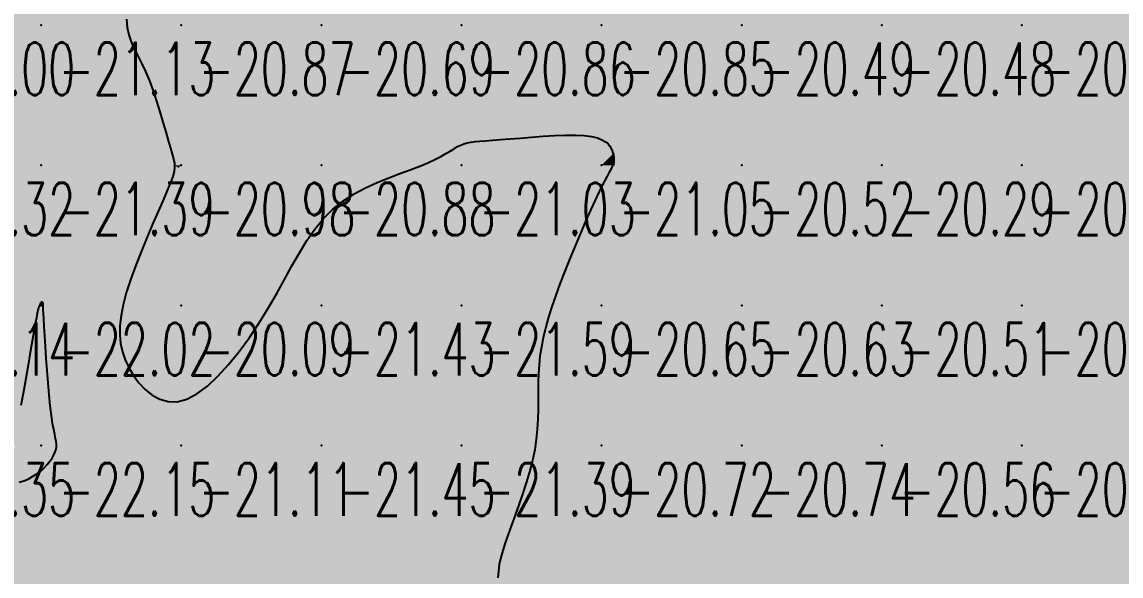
# Model space of a CAD drawing. Header units: millimetres. Extents: x 88261 to 90953, y 390274 to 392322.
# Drawn here: x 89158.9 to 89237.3, y 391067.9 to 391107.5 of the extents above; entities that cross this region are included whole.
import ezdxf
from ezdxf.enums import TextEntityAlignment as Align

# ---------------------------------------------------------------- set-up
doc = ezdxf.new("R2010")
doc.units = ezdxf.units.MM
doc.header["$LTSCALE"] = 25
for name, color, linetype in [('CN_03_00', 7, 'Continuous'), ('COTEAlt', 7, 'Continuous'), ('TN_COLORIAGE', 7, 'Continuous')]:
    doc.layers.add(name, color=color, linetype=linetype)
doc.styles.add('Simplex 1.0', font='Simplex.shx', dxfattribs={"width": 0.99, "height": 2.5})
doc.styles.get("Standard").update_dxf_attribs({"font": 'times.ttf'})

# ---------------------------------------------------------------- blocks, each defined once
blk = doc.blocks.new('COTE')
at = {"color": 0}
blk.add_point((0, 0), dxfattribs=at)
at = {"layer": 'COTEAlt'}
blk.add_attdef('ALT', text='', height=3.75, dxfattribs=at).set_placement((1.25, -1.25), align=Align.TOP_LEFT)

msp = doc.modelspace()

# ---------------------------------------------------------------- linework, layer by layer
at = {"layer": 'CN_03_00', "flags": 128}
for points, elevation in [([(89166.34, 391107.648), (89166.385, 391107.061), (89166.502, 391106.53), (89166.677, 391106.032), (89166.897, 391105.545), (89167.15, 391105.046), (89167.422, 391104.513), (89167.7, 391103.924), (89167.973, 391103.264), (89168.236, 391102.548), (89168.487, 391101.803), (89168.724, 391101.05), (89168.944, 391100.316), (89169.145, 391099.624), (89169.324, 391098.998), (89169.48, 391098.462), (89169.608, 391098.032), (89169.704, 391097.683), (89169.762, 391097.382), (89169.774, 391097.097), (89169.736, 391096.794), (89169.64, 391096.439), (89169.481, 391096.001), (89169.253, 391095.446), (89168.954, 391094.751), (89168.598, 391093.934), (89168.204, 391093.026), (89167.792, 391092.056), (89167.379, 391091.052), (89166.986, 391090.045), (89166.63, 391089.063), (89166.33, 391088.136), (89166.103, 391087.287), (89165.95, 391086.511), (89165.869, 391085.797), (89165.86, 391085.136), (89165.921, 391084.516), (89166.051, 391083.927), (89166.247, 391083.358), (89166.51, 391082.799), (89166.837, 391082.244), (89167.225, 391081.714), (89167.671, 391081.236), (89168.171, 391080.836), (89168.722, 391080.541), (89169.321, 391080.376), (89169.963, 391080.368), (89170.647, 391080.545), (89171.366, 391080.921), (89172.111, 391081.48), (89172.87, 391082.192), (89173.631, 391083.028), (89174.382, 391083.96), (89175.111, 391084.96), (89175.808, 391085.999), (89176.459, 391087.049), (89177.059, 391088.084), (89177.618, 391089.093), (89178.153, 391090.066), (89178.682, 391090.995), (89179.22, 391091.872), (89179.784, 391092.688), (89180.39, 391093.434), (89181.056, 391094.101), (89181.791, 391094.684), (89182.58, 391095.19), (89183.403, 391095.628), (89184.237, 391096.01), (89185.062, 391096.344), (89185.856, 391096.64), (89186.598, 391096.91), (89187.267, 391097.162), (89187.847, 391097.405), (89188.343, 391097.637), (89188.767, 391097.858), (89189.13, 391098.063), (89189.443, 391098.25), (89189.719, 391098.417), (89189.966, 391098.561), (89190.198, 391098.679), (89190.426, 391098.77), (89190.662, 391098.838), (89190.921, 391098.888), (89191.216, 391098.927), (89191.561, 391098.958), (89191.968, 391098.987), (89192.453, 391099.02), (89193.028, 391099.062), (89193.701, 391099.117), (89194.45, 391099.179), (89195.248, 391099.243), (89196.067, 391099.301), (89196.881, 391099.347), (89197.661, 391099.374), (89198.38, 391099.376), (89199.01, 391099.346), (89199.531, 391099.279), (89199.948, 391099.181), (89200.275, 391099.056), (89200.525, 391098.911), (89200.709, 391098.752), (89200.842, 391098.586), (89200.936, 391098.419), (89201.004, 391098.257), (89201.057, 391098.105), (89201.096, 391097.962), (89201.121, 391097.826), (89201.132, 391097.696), (89201.129, 391097.568), (89201.111, 391097.442), (89201.078, 391097.314), (89201.029, 391097.183), (89200.965, 391097.044), (89200.881, 391096.887), (89200.775, 391096.696), (89200.643, 391096.457), (89200.481, 391096.157), (89200.286, 391095.782), (89200.055, 391095.317), (89199.783, 391094.748), (89199.47, 391094.068), (89199.125, 391093.293), (89198.757, 391092.445), (89198.377, 391091.547), (89197.997, 391090.622), (89197.627, 391089.691), (89197.277, 391088.777), (89196.959, 391087.904), (89196.682, 391087.087), (89196.444, 391086.324), (89196.244, 391085.606), (89196.08, 391084.925), (89195.95, 391084.271), (89195.851, 391083.636), (89195.781, 391083.011), (89195.738, 391082.388), (89195.719, 391081.759), (89195.716, 391081.121), (89195.718, 391080.47), (89195.716, 391079.805), (89195.7, 391079.122), (89195.661, 391078.419), (89195.589, 391077.693), (89195.474, 391076.943), (89195.311, 391076.167), (89195.106, 391075.374), (89194.869, 391074.576), (89194.611, 391073.785), (89194.342, 391073.01), (89194.073, 391072.265), (89193.815, 391071.559), (89193.577, 391070.904), (89193.368, 391070.309), (89193.192, 391069.762), (89193.051, 391069.252), (89192.946, 391068.765), (89192.88, 391068.288), (89192.853, 391067.808)], -21), ([(89158.691, 391074.622), (89159.004, 391074.721), (89159.326, 391074.856), (89159.645, 391075.023), (89159.948, 391075.214), (89160.225, 391075.425), (89160.473, 391075.649), (89160.691, 391075.882), (89160.88, 391076.119), (89161.037, 391076.352), (89161.164, 391076.579), (89161.258, 391076.792), (89161.319, 391076.988), (89161.349, 391077.163), (89161.349, 391077.335), (89161.324, 391077.523), (89161.279, 391077.746), (89161.218, 391078.024), (89161.145, 391078.377), (89161.066, 391078.824), (89160.983, 391079.386), (89160.901, 391080.072), (89160.821, 391080.857), (89160.745, 391081.708), (89160.675, 391082.588), (89160.61, 391083.464), (89160.553, 391084.302), (89160.504, 391085.066), (89160.465, 391085.723), (89160.437, 391086.247), (89160.418, 391086.646), (89160.406, 391086.938), (89160.399, 391087.141), (89160.396, 391087.272), (89160.394, 391087.349), (89160.392, 391087.39), (89160.388, 391087.412), (89160.38, 391087.431), (89160.368, 391087.447), (89160.354, 391087.461), (89160.337, 391087.472), (89160.319, 391087.479), (89160.3, 391087.482), (89160.281, 391087.48), (89160.263, 391087.471), (89160.245, 391087.457), (89160.229, 391087.436), (89160.213, 391087.411), (89160.198, 391087.382), (89160.183, 391087.35), (89160.167, 391087.315), (89160.151, 391087.279), (89160.134, 391087.242), (89160.115, 391087.203), (89160.092, 391087.145), (89160.063, 391087.05), (89160.025, 391086.901), (89159.976, 391086.678), (89159.912, 391086.363), (89159.833, 391085.937), (89159.734, 391085.383), (89159.614, 391084.689), (89159.614, 391084.689), (89159.476, 391083.88), (89159.322, 391082.985), (89159.156, 391082.036), (89158.98, 391081.064), (89158.799, 391080.099)], -22)]:
    msp.add_lwpolyline(points, dxfattribs=dict(at, elevation=elevation))
at = {"layer": 'TN_COLORIAGE', "color": 233}
for points in [[(89160.249, 391107.239, -21), (89150.522, 391107.239, -21), (89160.249, 391117.239, -21), (89150.677, 391107.668, -21)], [(89160.249, 391107.239, -21), (89169.161, 391116.152, -21), (89160.249, 391117.239, -21), (89168.619, 391117.239, -21)], [(89165.336, 391107.239, -21.131), (89169.161, 391116.152, -21.131), (89160.249, 391107.239, -21.131)], [(89150.249, 391097.239, -21), (89150.249, 391107.126, -21), (89160.249, 391107.239, -21), (89150.522, 391107.239, -21)], [(89150.249, 391097.239, -21.131), (89160.249, 391097.239, -21.131), (89160.249, 391107.239, -21.131)], [(89160.249, 391097.239, -21), (89167.776, 391104.766, -21), (89160.249, 391107.239, -21), (89165.336, 391107.239, -21)], [(89167.776, 391104.766, -21.386), (89169.761, 391097.239, -21.386), (89160.249, 391097.239, -21.386)], [(89200.249, 391097.239, -21), (89200.249, 391099.758, -21), (89190.249, 391097.239, -21), (89191.918, 391098.909, -21)], [(89201.146, 391098.136, -21.05), (89200.249, 391099.758, -21.05), (89200.249, 391097.239, -21.05)], [(89190.249, 391098.981, -21.03), (89188.276, 391097.239, -21.03), (89190.249, 391097.239, -21.03)], [(89191.918, 391098.909, -21.03), (89190.249, 391098.981, -21.03), (89190.249, 391097.239, -21.03)], [(89201.146, 391098.136, -21.05), (89201.195, 391097.239, -21.05), (89200.249, 391097.239, -21.05)], [(89160.249, 391097.239, -21), (89157.164, 391094.155, -21), (89150.249, 391097.239, -21), (89150.249, 391094.534, -21)], [(89160.249, 391087.541, -21), (89160.147, 391087.239, -21), (89160.249, 391097.239, -21), (89154.84, 391087.239, -21)], [(89154.84, 391087.239, -21.386), (89157.164, 391094.155, -21.386), (89160.249, 391097.239, -21.386)], [(89160.249, 391087.541, -21), (89160.433, 391087.423, -21), (89160.249, 391097.239, -21), (89170.058, 391097.049, -21)], [(89170.058, 391097.049, -21.386), (89169.761, 391097.239, -21.386), (89160.249, 391097.239, -21.386)], [(89160.433, 391087.423, -21), (89170.058, 391097.049, -21), (89160.348, 391087.239, -21), (89165.525, 391087.239, -21)], [(89180.249, 391087.239, -21), (89180.249, 391095.032, -21), (89190.249, 391097.239, -21), (89188.276, 391097.239, -21)], [(89180.249, 391087.239, -21.03), (89190.249, 391087.239, -21.03), (89190.249, 391097.239, -21.03)], [(89190.249, 391097.239, -21.05), (89190.249, 391087.239, -21.05), (89200.249, 391097.239, -21.05)], [(89190.249, 391087.239, -21), (89196.509, 391087.239, -21), (89200.249, 391097.239, -21), (89200.249, 391096.002, -21)], [(89201.195, 391097.239, -21.05), (89200.249, 391096.002, -21.05), (89200.249, 391097.239, -21.05)], [(89177.064, 391087.239, -21.426), (89180.249, 391095.032, -21.426), (89180.249, 391087.239, -21.426)], [(89159.964, 391086.955, -21), (89160.147, 391087.239, -21), (89150.249, 391077.239, -21), (89154.84, 391087.239, -21)], [(89160.348, 391087.239, -21), (89160.968, 391077.959, -21), (89165.525, 391087.239, -21), (89165.821, 391082.812, -21)], [(89180.249, 391087.239, -21), (89177.064, 391087.239, -21), (89170.249, 391077.239, -21), (89170.249, 391078.304, -21)], [(89170.249, 391077.239, -21.426), (89180.249, 391077.239, -21.426), (89180.249, 391087.239, -21.426)], [(89180.249, 391087.239, -21.591), (89180.249, 391077.239, -21.591), (89190.249, 391087.239, -21.591)], [(89180.249, 391077.239, -21.591), (89190.249, 391077.239, -21.591), (89190.249, 391087.239, -21.591)], [(89190.249, 391087.239, -21), (89196.509, 391087.239, -21), (89190.249, 391077.239, -21), (89195.472, 391082.462, -21)], [(89159.964, 391086.955, -21.347), (89158.398, 391077.239, -21.347), (89150.249, 391077.239, -21.347)], [(89161.675, 391077.239, -21), (89160.968, 391077.959, -21), (89170.249, 391077.239, -21), (89165.821, 391082.812, -21)], [(89165.821, 391082.812, -21.109), (89170.249, 391078.304, -21.109), (89170.249, 391077.239, -21.109)], [(89195.472, 391082.462, -21.386), (89196.032, 391077.239, -21.386), (89190.249, 391077.239, -21.386)], [(89160.249, 391067.239, -21.109), (89170.249, 391067.239, -21.109), (89170.249, 391077.239, -21.109)], [(89160.249, 391075.009, -21.109), (89161.675, 391077.239, -21.109), (89160.249, 391067.239, -21.109), (89170.249, 391077.239, -21.109)], [(89170.249, 391077.239, -21.447), (89170.249, 391067.239, -21.447), (89180.249, 391077.239, -21.447)], [(89170.249, 391067.239, -21.447), (89180.249, 391067.239, -21.447), (89180.249, 391077.239, -21.447)], [(89180.249, 391077.239, -21.386), (89180.249, 391067.239, -21.386), (89190.249, 391077.239, -21.386)], [(89180.249, 391067.239, -21.386), (89190.249, 391067.239, -21.386), (89190.249, 391077.239, -21.386)], [(89190.249, 391077.239, -21), (89196.032, 391077.239, -21), (89190.249, 391067.239, -21), (89193.246, 391070.237, -21)], [(89157.016, 391074.007, -21.483), (89160.249, 391075.009, -21.483), (89150.249, 391067.239, -21.483), (89160.249, 391067.239, -21.483)], [(89192.443, 391067.239, -21.121), (89193.246, 391070.237, -21.121), (89190.249, 391067.239, -21.121)]]:
    msp.add_solid(points, dxfattribs=at)
at = {"layer": 'TN_COLORIAGE', "color": 223}
for points in [[(89169.161, 391116.152, -20.873), (89165.336, 391107.239, -20.873), (89170.249, 391117.239, -20.873), (89170.249, 391107.239, -20.873)], [(89170.249, 391107.239, -20.785), (89180.249, 391107.239, -20.785), (89180.249, 391117.239, -20.785)], [(89170.249, 391117.239, -20.785), (89170.249, 391107.239, -20.785), (89180.249, 391117.239, -20.785)], [(89180.249, 391117.239, -20.857), (89180.249, 391107.239, -20.857), (89190.249, 391117.239, -20.857)], [(89180.249, 391107.239, -20.857), (89190.249, 391107.239, -20.857), (89190.249, 391117.239, -20.857)], [(89190.249, 391117.239, -20.205), (89190.249, 391107.239, -20.205), (89200.249, 391117.239, -20.205)], [(89190.249, 391107.239, -20.205), (89200.249, 391107.239, -20.205), (89200.249, 391117.239, -20.205)], [(89200.249, 391117.239, -20.714), (89200.249, 391107.239, -20.714), (89210.249, 391117.239, -20.714)], [(89200.249, 391107.239, -20.714), (89210.249, 391107.239, -20.714), (89210.249, 391117.239, -20.714)], [(89210.249, 391117.239, -20.363), (89210.249, 391107.239, -20.363), (89220.249, 391117.239, -20.363)], [(89210.249, 391107.239, -20.363), (89220.249, 391107.239, -20.363), (89220.249, 391117.239, -20.363)], [(89220.249, 391117.239, -20.658), (89220.249, 391107.239, -20.658), (89230.249, 391117.239, -20.658)], [(89220.249, 391107.239, -20.658), (89230.249, 391107.239, -20.658), (89230.249, 391117.239, -20.658)], [(89230.249, 391117.239, -20), (89240.11, 391117.239, -20), (89230.249, 391107.239, -20), (89240.074, 391117.065, -20)], [(89230.249, 391107.239, -20), (89240.074, 391117.065, -20), (89240.249, 391107.239, -20), (89240.249, 391116.959, -20)], [(89165.336, 391107.239, -20.873), (89167.776, 391104.766, -20.873), (89170.249, 391107.239, -20.873)], [(89169.761, 391097.239, -20.873), (89167.776, 391104.766, -20.873), (89170.249, 391097.239, -20.873), (89170.249, 391107.239, -20.873)], [(89170.249, 391107.239, -20.693), (89170.249, 391097.239, -20.693), (89180.249, 391107.239, -20.693)], [(89170.249, 391097.239, -20.693), (89180.249, 391097.239, -20.693), (89180.249, 391107.239, -20.693)], [(89180.249, 391107.239, -20.859), (89180.249, 391097.239, -20.859), (89190.249, 391107.239, -20.859)], [(89188.276, 391097.239, -20.859), (89190.249, 391098.981, -20.859), (89180.249, 391097.239, -20.859), (89190.249, 391107.239, -20.859)], [(89190.249, 391098.981, -20.852), (89191.918, 391098.909, -20.852), (89190.249, 391107.239, -20.852), (89200.249, 391107.239, -20.852)], [(89191.918, 391098.909, -20.852), (89200.249, 391099.758, -20.852), (89200.249, 391107.239, -20.852)], [(89200.249, 391099.758, -20.494), (89201.146, 391098.136, -20.494), (89200.249, 391107.239, -20.494), (89210.249, 391107.239, -20.494)], [(89201.195, 391097.239, -20.494), (89201.146, 391098.136, -20.494), (89210.249, 391097.239, -20.494), (89210.249, 391107.239, -20.494)], [(89210.249, 391107.239, -20.479), (89210.249, 391097.239, -20.479), (89220.249, 391107.239, -20.479)], [(89210.249, 391097.239, -20.479), (89220.249, 391097.239, -20.479), (89220.249, 391107.239, -20.479)], [(89220.249, 391107.239, -20.521), (89220.249, 391097.239, -20.521), (89230.249, 391107.239, -20.521)], [(89220.249, 391097.239, -20.521), (89230.249, 391097.239, -20.521), (89230.249, 391107.239, -20.521)], [(89230.249, 391107.239, -20.321), (89230.249, 391097.239, -20.321), (89240.249, 391107.239, -20.321)], [(89230.249, 391097.239, -20.321), (89240.249, 391097.239, -20.321), (89240.249, 391107.239, -20.321)], [(89170.058, 391097.049, -20.088), (89165.525, 391087.239, -20.088), (89170.249, 391097.239, -20.088), (89170.249, 391087.239, -20.088)], [(89169.761, 391097.239, -20.98), (89170.058, 391097.049, -20.98), (89170.249, 391097.239, -20.98)], [(89180.249, 391095.032, -20.088), (89177.064, 391087.239, -20.088), (89180.249, 391097.239, -20.088), (89170.249, 391087.239, -20.088)], [(89170.249, 391097.239, -20.879), (89170.249, 391087.239, -20.879), (89180.249, 391097.239, -20.879)], [(89188.276, 391097.239, -20.879), (89180.249, 391095.032, -20.879), (89180.249, 391097.239, -20.879)], [(89200.249, 391096.002, -20.523), (89201.195, 391097.239, -20.523), (89200.249, 391087.239, -20.523), (89210.249, 391097.239, -20.523)], [(89200.249, 391087.239, -20.523), (89210.249, 391087.239, -20.523), (89210.249, 391097.239, -20.523)], [(89210.249, 391097.239, -20.288), (89210.249, 391087.239, -20.288), (89220.249, 391097.239, -20.288)], [(89210.249, 391087.239, -20.288), (89220.249, 391087.239, -20.288), (89220.249, 391097.239, -20.288)], [(89220.249, 391097.239, -20.597), (89220.249, 391087.239, -20.597), (89230.249, 391097.239, -20.597)], [(89220.249, 391087.239, -20.597), (89230.249, 391087.239, -20.597), (89230.249, 391097.239, -20.597)], [(89230.249, 391097.239, -20.23), (89230.249, 391087.239, -20.23), (89240.249, 391097.239, -20.23)], [(89230.249, 391087.239, -20.23), (89240.249, 391087.239, -20.23), (89240.249, 391097.239, -20.23)], [(89200.249, 391096.002, -20.647), (89196.509, 391087.239, -20.647), (89200.249, 391087.239, -20.647)], [(89165.525, 391087.239, -20.088), (89165.821, 391082.812, -20.088), (89170.249, 391087.239, -20.088)], [(89170.249, 391078.304, -20.088), (89165.821, 391082.812, -20.088), (89170.249, 391087.239, -20.088)], [(89170.249, 391078.304, -20.088), (89177.064, 391087.239, -20.088), (89170.249, 391087.239, -20.088)], [(89195.472, 391082.462, -20.647), (89196.509, 391087.239, -20.647), (89200.249, 391087.239, -20.647)], [(89196.032, 391077.239, -20.647), (89195.472, 391082.462, -20.647), (89200.249, 391077.239, -20.647), (89200.249, 391087.239, -20.647)], [(89200.249, 391087.239, -20.628), (89200.249, 391077.239, -20.628), (89210.249, 391087.239, -20.628)], [(89200.249, 391077.239, -20.628), (89210.249, 391077.239, -20.628), (89210.249, 391087.239, -20.628)], [(89210.249, 391087.239, -20.506), (89210.249, 391077.239, -20.506), (89220.249, 391087.239, -20.506)], [(89210.249, 391077.239, -20.506), (89220.249, 391077.239, -20.506), (89220.249, 391087.239, -20.506)], [(89220.249, 391087.239, -20.908), (89220.249, 391077.239, -20.908), (89230.249, 391087.239, -20.908)], [(89220.249, 391077.239, -20.908), (89230.249, 391077.239, -20.908), (89230.249, 391087.239, -20.908)], [(89230.249, 391087.239, -20.417), (89230.249, 391077.239, -20.417), (89240.249, 391087.239, -20.417)], [(89230.249, 391077.239, -20.417), (89240.249, 391077.239, -20.417), (89240.249, 391087.239, -20.417)], [(89193.246, 391070.237, -20.571), (89192.443, 391067.239, -20.571), (89200.249, 391077.239, -20.571), (89200.249, 391067.239, -20.571)], [(89193.246, 391070.237, -20.718), (89196.032, 391077.239, -20.718), (89200.249, 391077.239, -20.718)], [(89200.249, 391077.239, -20.739), (89200.249, 391067.239, -20.739), (89210.249, 391077.239, -20.739)], [(89200.249, 391067.239, -20.739), (89210.249, 391067.239, -20.739), (89210.249, 391077.239, -20.739)], [(89210.249, 391077.239, -20.562), (89210.249, 391067.239, -20.562), (89220.249, 391077.239, -20.562)], [(89210.249, 391067.239, -20.562), (89220.249, 391067.239, -20.562), (89220.249, 391077.239, -20.562)], [(89220.249, 391077.239, -20.648), (89220.249, 391067.239, -20.648), (89230.249, 391077.239, -20.648)], [(89220.249, 391067.239, -20.648), (89230.249, 391067.239, -20.648), (89230.249, 391077.239, -20.648)], [(89230.249, 391077.239, -20.279), (89230.249, 391067.239, -20.279), (89240.249, 391077.239, -20.279)], [(89230.249, 391067.239, -20.279), (89240.249, 391067.239, -20.279), (89240.249, 391077.239, -20.279)]]:
    msp.add_solid(points, dxfattribs=at)
at = {"layer": 'TN_COLORIAGE', "color": 243}
for points in [[(89160.249, 391077.239, -22), (89158.398, 391077.239, -22), (89160.249, 391087.239, -22), (89159.964, 391086.955, -22)], [(89160.147, 391087.239, -22.019), (89159.964, 391086.955, -22.019), (89160.249, 391087.239, -22.019)], [(89160.147, 391087.239, -22.019), (89160.249, 391087.541, -22.019), (89160.249, 391087.239, -22.019)], [(89160.433, 391087.423, -22.019), (89160.249, 391087.541, -22.019), (89160.249, 391087.239, -22.019)], [(89160.348, 391087.239, -22.019), (89160.433, 391087.423, -22.019), (89160.249, 391087.239, -22.019)], [(89160.249, 391077.239, -22), (89160.968, 391077.959, -22), (89160.249, 391087.239, -22), (89160.348, 391087.239, -22)], [(89160.968, 391077.959, -22.148), (89161.675, 391077.239, -22.148), (89160.249, 391077.239, -22.148)], [(89158.398, 391077.239, -22.148), (89157.016, 391074.007, -22.148), (89160.249, 391077.239, -22.148)], [(89160.249, 391075.009, -22.148), (89157.016, 391074.007, -22.148), (89160.249, 391077.239, -22.148)], [(89161.675, 391077.239, -22.148), (89160.249, 391075.009, -22.148), (89160.249, 391077.239, -22.148)]]:
    msp.add_solid(points, dxfattribs=at)

# ---------------------------------------------------------------- block references
at = {"layer": 'COTEAlt'}
ref = msp.add_blockref('COTE', (89150.249, 391107.239), dxfattribs=at)
ref.add_attrib('ALT', '-21.00', dxfattribs={"height": 3.75, "style": 'Simplex 1.0', "width": 0.6}).set_placement((89151.499, 391105.989), align=Align.TOP_LEFT)
ref = msp.add_blockref('COTE', (89160.249, 391107.239), dxfattribs=at)
ref.add_attrib('ALT', '-21.13', dxfattribs={"height": 3.75, "style": 'Simplex 1.0', "width": 0.6}).set_placement((89161.499, 391105.989), align=Align.TOP_LEFT)
ref = msp.add_blockref('COTE', (89170.249, 391107.239), dxfattribs=at)
ref.add_attrib('ALT', '-20.87', dxfattribs={"height": 3.75, "style": 'Simplex 1.0', "width": 0.6}).set_placement((89171.499, 391105.989), align=Align.TOP_LEFT)
ref = msp.add_blockref('COTE', (89180.249, 391107.239), dxfattribs=at)
ref.add_attrib('ALT', '-20.69', dxfattribs={"height": 3.75, "style": 'Simplex 1.0', "width": 0.6}).set_placement((89181.499, 391105.989), align=Align.TOP_LEFT)
ref = msp.add_blockref('COTE', (89190.249, 391107.239), dxfattribs=at)
ref.add_attrib('ALT', '-20.86', dxfattribs={"height": 3.75, "style": 'Simplex 1.0', "width": 0.6}).set_placement((89191.499, 391105.989), align=Align.TOP_LEFT)
ref = msp.add_blockref('COTE', (89200.249, 391107.239), dxfattribs=at)
ref.add_attrib('ALT', '-20.85', dxfattribs={"height": 3.75, "style": 'Simplex 1.0', "width": 0.6}).set_placement((89201.499, 391105.989), align=Align.TOP_LEFT)
ref = msp.add_blockref('COTE', (89210.249, 391107.239), dxfattribs=at)
ref.add_attrib('ALT', '-20.49', dxfattribs={"height": 3.75, "style": 'Simplex 1.0', "width": 0.6}).set_placement((89211.499, 391105.989), align=Align.TOP_LEFT)
ref = msp.add_blockref('COTE', (89220.249, 391107.239), dxfattribs=at)
ref.add_attrib('ALT', '-20.48', dxfattribs={"height": 3.75, "style": 'Simplex 1.0', "width": 0.6}).set_placement((89221.499, 391105.989), align=Align.TOP_LEFT)
ref = msp.add_blockref('COTE', (89230.249, 391107.239), dxfattribs=at)
ref.add_attrib('ALT', '-20.52', dxfattribs={"height": 3.75, "style": 'Simplex 1.0', "width": 0.6}).set_placement((89231.499, 391105.989), align=Align.TOP_LEFT)
ref = msp.add_blockref('COTE', (89150.249, 391097.239), dxfattribs=at)
ref.add_attrib('ALT', '-21.32', dxfattribs={"height": 3.75, "style": 'Simplex 1.0', "width": 0.6}).set_placement((89151.499, 391095.989), align=Align.TOP_LEFT)
ref = msp.add_blockref('COTE', (89160.249, 391097.239), dxfattribs=at)
ref.add_attrib('ALT', '-21.39', dxfattribs={"height": 3.75, "style": 'Simplex 1.0', "width": 0.6}).set_placement((89161.499, 391095.989), align=Align.TOP_LEFT)
ref = msp.add_blockref('COTE', (89170.249, 391097.239), dxfattribs=at)
ref.add_attrib('ALT', '-20.98', dxfattribs={"height": 3.75, "style": 'Simplex 1.0', "width": 0.6}).set_placement((89171.499, 391095.989), align=Align.TOP_LEFT)
ref = msp.add_blockref('COTE', (89180.249, 391097.239), dxfattribs=at)
ref.add_attrib('ALT', '-20.88', dxfattribs={"height": 3.75, "style": 'Simplex 1.0', "width": 0.6}).set_placement((89181.499, 391095.989), align=Align.TOP_LEFT)
ref = msp.add_blockref('COTE', (89190.249, 391097.239), dxfattribs=at)
ref.add_attrib('ALT', '-21.03', dxfattribs={"height": 3.75, "style": 'Simplex 1.0', "width": 0.6}).set_placement((89191.499, 391095.989), align=Align.TOP_LEFT)
ref = msp.add_blockref('COTE', (89200.249, 391097.239), dxfattribs=at)
ref.add_attrib('ALT', '-21.05', dxfattribs={"height": 3.75, "style": 'Simplex 1.0', "width": 0.6}).set_placement((89201.499, 391095.989), align=Align.TOP_LEFT)
ref = msp.add_blockref('COTE', (89210.249, 391097.239), dxfattribs=at)
ref.add_attrib('ALT', '-20.52', dxfattribs={"height": 3.75, "style": 'Simplex 1.0', "width": 0.6}).set_placement((89211.499, 391095.989), align=Align.TOP_LEFT)
ref = msp.add_blockref('COTE', (89220.249, 391097.239), dxfattribs=at)
ref.add_attrib('ALT', '-20.29', dxfattribs={"height": 3.75, "style": 'Simplex 1.0', "width": 0.6}).set_placement((89221.499, 391095.989), align=Align.TOP_LEFT)
ref = msp.add_blockref('COTE', (89230.249, 391097.239), dxfattribs=at)
ref.add_attrib('ALT', '-20.60', dxfattribs={"height": 3.75, "style": 'Simplex 1.0', "width": 0.6}).set_placement((89231.499, 391095.989), align=Align.TOP_LEFT)
ref = msp.add_blockref('COTE', (89150.249, 391087.239), dxfattribs=at)
ref.add_attrib('ALT', '-20.14', dxfattribs={"height": 3.75, "style": 'Simplex 1.0', "width": 0.6}).set_placement((89151.499, 391085.989), align=Align.TOP_LEFT)
ref = msp.add_blockref('COTE', (89160.249, 391087.239), dxfattribs=at)
ref.add_attrib('ALT', '-22.02', dxfattribs={"height": 3.75, "style": 'Simplex 1.0', "width": 0.6}).set_placement((89161.499, 391085.989), align=Align.TOP_LEFT)
ref = msp.add_blockref('COTE', (89170.249, 391087.239), dxfattribs=at)
ref.add_attrib('ALT', '-20.09', dxfattribs={"height": 3.75, "style": 'Simplex 1.0', "width": 0.6}).set_placement((89171.499, 391085.989), align=Align.TOP_LEFT)
ref = msp.add_blockref('COTE', (89180.249, 391087.239), dxfattribs=at)
ref.add_attrib('ALT', '-21.43', dxfattribs={"height": 3.75, "style": 'Simplex 1.0', "width": 0.6}).set_placement((89181.499, 391085.989), align=Align.TOP_LEFT)
ref = msp.add_blockref('COTE', (89190.249, 391087.239), dxfattribs=at)
ref.add_attrib('ALT', '-21.59', dxfattribs={"height": 3.75, "style": 'Simplex 1.0', "width": 0.6}).set_placement((89191.499, 391085.989), align=Align.TOP_LEFT)
ref = msp.add_blockref('COTE', (89200.249, 391087.239), dxfattribs=at)
ref.add_attrib('ALT', '-20.65', dxfattribs={"height": 3.75, "style": 'Simplex 1.0', "width": 0.6}).set_placement((89201.499, 391085.989), align=Align.TOP_LEFT)
ref = msp.add_blockref('COTE', (89210.249, 391087.239), dxfattribs=at)
ref.add_attrib('ALT', '-20.63', dxfattribs={"height": 3.75, "style": 'Simplex 1.0', "width": 0.6}).set_placement((89211.499, 391085.989), align=Align.TOP_LEFT)
ref = msp.add_blockref('COTE', (89220.249, 391087.239), dxfattribs=at)
ref.add_attrib('ALT', '-20.51', dxfattribs={"height": 3.75, "style": 'Simplex 1.0', "width": 0.6}).set_placement((89221.499, 391085.989), align=Align.TOP_LEFT)
ref = msp.add_blockref('COTE', (89230.249, 391087.239), dxfattribs=at)
ref.add_attrib('ALT', '-20.91', dxfattribs={"height": 3.75, "style": 'Simplex 1.0', "width": 0.6}).set_placement((89231.499, 391085.989), align=Align.TOP_LEFT)
ref = msp.add_blockref('COTE', (89150.249, 391077.239), dxfattribs=at)
ref.add_attrib('ALT', '-21.35', dxfattribs={"height": 3.75, "style": 'Simplex 1.0', "width": 0.6}).set_placement((89151.499, 391075.989), align=Align.TOP_LEFT)
ref = msp.add_blockref('COTE', (89160.249, 391077.239), dxfattribs=at)
ref.add_attrib('ALT', '-22.15', dxfattribs={"height": 3.75, "style": 'Simplex 1.0', "width": 0.6}).set_placement((89161.499, 391075.989), align=Align.TOP_LEFT)
ref = msp.add_blockref('COTE', (89170.249, 391077.239), dxfattribs=at)
ref.add_attrib('ALT', '-21.11', dxfattribs={"height": 3.75, "style": 'Simplex 1.0', "width": 0.6}).set_placement((89171.499, 391075.989), align=Align.TOP_LEFT)
ref = msp.add_blockref('COTE', (89180.249, 391077.239), dxfattribs=at)
ref.add_attrib('ALT', '-21.45', dxfattribs={"height": 3.75, "style": 'Simplex 1.0', "width": 0.6}).set_placement((89181.499, 391075.989), align=Align.TOP_LEFT)
ref = msp.add_blockref('COTE', (89190.249, 391077.239), dxfattribs=at)
ref.add_attrib('ALT', '-21.39', dxfattribs={"height": 3.75, "style": 'Simplex 1.0', "width": 0.6}).set_placement((89191.499, 391075.989), align=Align.TOP_LEFT)
ref = msp.add_blockref('COTE', (89200.249, 391077.239), dxfattribs=at)
ref.add_attrib('ALT', '-20.72', dxfattribs={"height": 3.75, "style": 'Simplex 1.0', "width": 0.6}).set_placement((89201.499, 391075.989), align=Align.TOP_LEFT)
ref = msp.add_blockref('COTE', (89210.249, 391077.239), dxfattribs=at)
ref.add_attrib('ALT', '-20.74', dxfattribs={"height": 3.75, "style": 'Simplex 1.0', "width": 0.6}).set_placement((89211.499, 391075.989), align=Align.TOP_LEFT)
ref = msp.add_blockref('COTE', (89220.249, 391077.239), dxfattribs=at)
ref.add_attrib('ALT', '-20.56', dxfattribs={"height": 3.75, "style": 'Simplex 1.0', "width": 0.6}).set_placement((89221.499, 391075.989), align=Align.TOP_LEFT)
ref = msp.add_blockref('COTE', (89230.249, 391077.239), dxfattribs=at)
ref.add_attrib('ALT', '-20.65', dxfattribs={"height": 3.75, "style": 'Simplex 1.0', "width": 0.6}).set_placement((89231.499, 391075.989), align=Align.TOP_LEFT)

doc.saveas('drawing.dxf')
